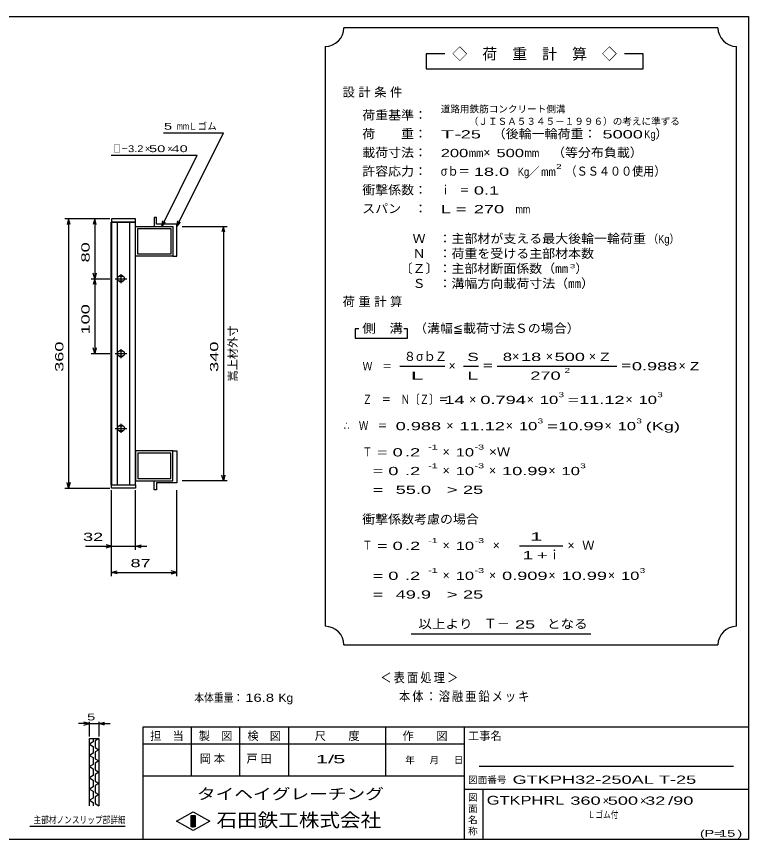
# Model space of a CAD drawing. Units: millimetres, scale not verified. Extents: x -910 to 866, y -641 to 527.
# Drawn here: x -113 to 866, y -573 to 527 of the extents above; entities that cross this region are included whole.
import ezdxf
from ezdxf.enums import TextEntityAlignment as Align

# ---------------------------------------------------------------- set-up
doc = ezdxf.new("R2010")
doc.units = ezdxf.units.MM
doc.header["$LTSCALE"] = 5
for name, color, linetype, lineweight in [('0_2', 150, 'Continuous', 25), ('16', 3, 'Continuous', 25), ('22', 4, 'Continuous', 25), ('24', 2, 'Continuous', 25), ('32', 4, 'Continuous', 25)]:
    doc.layers.add(name, color=color, linetype=linetype, lineweight=lineweight)
doc.styles.add('ベクトル', font='')
doc.styles.get('ベクトル').set_extended_font_data('ベクトル')

msp = doc.modelspace()

# ---------------------------------------------------------------- linework, layer by layer
at = {"layer": '0_2'}
for p, q in [((-864.5, 526.75), (865.5, 526.75)), ((865.5, 526.75), (865.5, -573.25)), ((865.5, -423.25), (55.5, -423.25)), ((55.5, -423.25), (55.5, -573.25)), ((120.5, -423.25), (120.5, -488.25)), ((185.5, -488.25), (185.5, -423.25)), ((250.5, -423.25), (250.5, -488.25)), ((380.5, -488.25), (380.5, -423.25)), ((485.5, -423.25), (485.5, -573.25)), ((485.5, -445.75), (55.5, -445.75)), ((845.5, -475.75), (505.5, -475.75)), ((55.5, -488.25), (485.5, -488.25)), ((485.5, -505.75), (865.5, -505.75)), ((510.5, -573.25), (510.5, -505.75)), ((100.5, -548.75), (123, -536.25)), ((123, -536.25), (145.5, -548.75)), ((123, -561.25), (100.5, -548.75)), ((120.5, -541.25), (125.5, -541.25)), ((120.5, -556.25), (120.5, -541.25)), ((120.5, -541.25), (121.5, -541.25)), ((121.5, -541.25), (121.5, -556.25)), ((122.5, -556.25), (122.5, -541.25)), ((122.5, -541.25), (123.5, -541.25)), ((145.5, -548.75), (123, -561.25)), ((123.5, -541.25), (123.5, -556.25)), ((124.5, -556.25), (124.5, -541.25)), ((124.5, -541.25), (125.5, -541.25)), ((125.5, -541.25), (125.5, -556.25)), ((125.5, -541.25), (125.5, -556.25)), ((125.5, -556.25), (120.5, -556.25)), ((121.5, -556.25), (122.5, -556.25)), ((123.5, -556.25), (124.5, -556.25)), ((865.5, -573.25), (-864.5, -573.25))]:
    msp.add_line(p, q, dxfattribs=at)
at = {"layer": '16'}
for p, q in [((46, 256.25), (14, 256.25)), ((14, 256.25), (14, 251.75)), ((46, 251.75), (46, 256.25)), ((74, 258.25), (71, 258.25)), ((71, 258.25), (71, 246.25)), ((74, 249.25), (74, 258.25)), ((13.3, -99.25), (13.3, 251.75)), ((13.3, 251.75), (14, 251.75)), ((14, 251.75), (46, 251.75)), ((14, 251.75), (14, -99.25)), ((46, 251.75), (14, 251.75)), ((21.5, 251.75), (21.5, -99.25)), ((38.5, -99.25), (38.5, 251.75)), ((46, -99.25), (46, 251.75)), ((46, 246.25), (96, 246.25)), ((46, 206.25), (46, 246.25)), ((49, 243.25), (93, 243.25)), ((49, 209.25), (49, 243.25)), ((71, 246.25), (96, 246.25)), ((101, 249.25), (74, 249.25)), ((93, 243.25), (93, 209.25)), ((96, 246.25), (96, 206.25)), ((96, 246.25), (96, 206.25)), ((101, 206.25), (101, 249.25)), ((93, 209.25), (49, 209.25)), ((96, 206.25), (46, 206.25)), ((96, 206.25), (101, 206.25)), ((18.5, 176.25), (34.5, 176.25)), ((28.5, 179.25), (24.5, 179.25)), ((26.5, 182.25), (26.5, 170.25)), ((24.5, 173.25), (28.5, 173.25)), ((28.5, 79.25), (24.5, 79.25)), ((26.5, 82.25), (26.5, 70.25)), ((18.5, 76.25), (34.5, 76.25)), ((24.5, 73.25), (28.5, 73.25)), ((28.5, -20.75), (24.5, -20.75)), ((26.5, -17.75), (26.5, -29.75)), ((18.5, -23.75), (34.5, -23.75)), ((24.5, -26.75), (28.5, -26.75)), ((96, -53.75), (46, -53.75)), ((46, -53.75), (46, -93.75)), ((96, -93.75), (96, -53.75)), ((96, -53.75), (101, -53.75)), ((96, -93.75), (96, -53.75)), ((101, -53.75), (101, -96.75)), ((93, -56.75), (49, -56.75)), ((49, -56.75), (49, -90.75)), ((93, -90.75), (93, -56.75)), ((46, -93.75), (96, -93.75)), ((49, -90.75), (93, -90.75)), ((71, -105.75), (71, -93.75)), ((71, -93.75), (96, -93.75)), ((101, -96.75), (74, -96.75)), ((74, -96.75), (74, -105.75)), ((14, -99.25), (13.3, -99.25)), ((14, -99.25), (46, -99.25)), ((14, -103.75), (14, -99.25)), ((14, -99.25), (46, -99.25)), ((46, -103.75), (14, -103.75)), ((46, -99.25), (46, -103.75)), ((74, -105.75), (71, -105.75))]:
    msp.add_line(p, q, dxfattribs=at)
for centre, radius, start, end in [((24.5, 176.25), 3, 90, 270), ((26.5, 176.25), 4, 46.6, 133.4), ((28.5, 176.25), 3, 270, 90), ((26.5, 176.25), 4, 226.6, 313.4), ((24.5, 76.25), 3, 90, 270), ((26.5, 76.25), 4, 46.6, 133.4), ((28.5, 76.25), 3, 270, 90), ((26.5, 76.25), 4, 226.6, 313.4), ((24.5, -23.75), 3, 90, 270), ((26.5, -23.75), 4, 46.6, 133.4), ((28.5, -23.75), 3, 270, 90), ((26.5, -23.75), 4, 226.6, 313.4)]:
    msp.add_arc(centre, radius, start, end, dxfattribs=at)
at = {"layer": '22'}
for p, q in [((83.5, 371.25), (163.5, 371.25)), ((101, 246.25), (163.5, 371.25)), ((13.5, 341.25), (128.5, 341.25)), ((81, 246.25), (128.5, 341.25)), ((11.5, 256.25), (-48.5, 256.25)), ((-43.5, 256.25), (-45.5, 248.75)), ((-41.5, 248.75), (-43.5, 256.25)), ((-43.5, 256.25), (-43.5, -103.75)), ((11.5, 256.25), (-13.5, 256.25)), ((-8.5, 256.25), (-10.5, 248.75)), ((-6.5, 248.75), (-8.5, 256.25)), ((-8.5, 256.25), (-8.5, 176.25)), ((81, 246.25), (82.5, 253.55)), ((101, 246.25), (102.5, 253.55)), ((81, 246.25), (86, 251.75)), ((101, 246.25), (106, 251.75)), ((108.5, 246.25), (168.5, 246.25)), ((163.5, 246.25), (161.5, 238.75)), ((165.5, 238.75), (163.5, 246.25)), ((163.5, 246.25), (163.5, -93.75)), ((-13.5, 176.25), (11.5, 176.25)), ((-8.5, 176.25), (-10.5, 183.75)), ((-8.5, 176.25), (-10.5, 168.75)), ((-6.5, 183.75), (-8.5, 176.25)), ((-6.5, 168.75), (-8.5, 176.25)), ((-8.5, 176.25), (-8.5, 76.25)), ((-8.5, 76.25), (-10.5, 83.75)), ((-6.5, 83.75), (-8.5, 76.25)), ((-13.5, 76.25), (11.5, 76.25)), ((163.5, -93.75), (161.5, -86.25)), ((165.5, -86.25), (163.5, -93.75)), ((-43.5, -103.75), (-45.5, -96.25)), ((-41.5, -96.25), (-43.5, -103.75)), ((168.5, -93.75), (108.5, -93.75)), ((-48.5, -103.75), (11.5, -103.75)), ((14, -186.25), (14, -106.25)), ((14, -221.25), (14, -106.25)), ((46, -186.25), (46, -106.25)), ((101, -221.25), (101, -106.25)), ((-21, -181.25), (14, -181.25)), ((14, -181.25), (6.5, -179.25)), ((6.5, -183.25), (14, -181.25)), ((14, -181.25), (46, -181.25)), ((46, -181.25), (53.5, -179.25)), ((53.5, -183.25), (46, -181.25)), ((46, -181.25), (61, -181.25)), ((14, -216.25), (21.5, -214.25)), ((21.5, -218.25), (14, -216.25)), ((14, -216.25), (101, -216.25)), ((101, -216.25), (93.5, -214.25)), ((93.5, -218.25), (101, -216.25))]:
    msp.add_line(p, q, dxfattribs=at)
at = {"layer": '24', "color": 4}
for p, q in [((824.5, 511.75), (324.5, 511.75)), ((299.5, 486.75), (299.5, -288.25)), ((849.5, -288.25), (849.5, 486.75)), ((459.5, 476.75), (434.5, 476.75)), ((434.5, 476.75), (434.5, 456.75)), ((724.5, 476.75), (699.5, 476.75)), ((724.5, 456.75), (724.5, 476.75)), ((434.5, 456.75), (724.5, 456.75)), ((344.5, 109.25), (339.5, 109.25)), ((339.5, 109.25), (339.5, 96.75)), ((409.5, 109.25), (404.5, 109.25)), ((409.5, 96.75), (409.5, 109.25)), ((339.5, 96.75), (409.5, 96.75)), ((399.5, 59.25), (459.5, 59.25)), ((484.5, 59.25), (504.5, 59.25)), ((529.5, 59.25), (689.5, 59.25)), ((559.5, -180.75), (617, -180.75)), ((414.5, -298.25), (654.5, -298.25)), ((324.5, -313.25), (824.5, -313.25))]:
    msp.add_line(p, q, dxfattribs=at)
for centre, start, end in [((299.5, 511.75), 270, 0), ((849.5, 511.75), 180, 270), ((299.5, -313.25), 0, 90), ((849.5, -313.25), 90, 180)]:
    msp.add_arc(centre, 25, start, end, dxfattribs=at)
at = {"layer": '32'}
for p, q in [((-15.5, -418.25), (-23, -416.25)), ((-15.5, -435.75), (-15.5, -415.75)), ((-3, -415.75), (-3, -435.75)), ((-3, -418.25), (4.5, -416.25)), ((-15.5, -418.25), (-30.5, -418.25)), ((-23, -420.25), (-15.5, -418.25)), ((-15.5, -418.25), (-3, -418.25)), ((4.5, -420.25), (-3, -418.25)), ((-3, -418.25), (12, -418.25)), ((-15.5, -438.25), (-3, -438.25)), ((-15.5, -528.25), (-15.5, -438.25)), ((-10.5, -438.25), (-10.5, -442.75)), ((-3, -438.25), (-8, -441.25)), ((-3, -438.25), (-3, -528.25)), ((-10.5, -442.75), (-15.5, -445.75)), ((-15.5, -445.75), (-10.5, -448.75)), ((-10.5, -448.75), (-10.5, -457.75)), ((-8, -441.25), (-8, -450.25)), ((-8, -450.25), (-3, -453.25)), ((-10.5, -457.75), (-15.5, -460.75)), ((-15.5, -460.75), (-10.5, -463.75)), ((-3, -453.25), (-8, -456.25)), ((-8, -456.25), (-8, -465.25)), ((-10.5, -472.75), (-15.5, -475.75)), ((-10.5, -463.75), (-10.5, -472.75)), ((-8, -465.25), (-3, -468.25)), ((-3, -468.25), (-8, -471.25)), ((-8, -471.25), (-8, -480.25)), ((-15.5, -475.75), (-10.5, -478.75)), ((-10.5, -478.75), (-10.5, -487.75)), ((-8, -480.25), (-3, -483.25)), ((-3, -483.25), (-8, -486.25)), ((-10.5, -487.75), (-15.5, -490.75)), ((-15.5, -490.75), (-10.5, -493.75)), ((-10.5, -493.75), (-10.5, -502.75)), ((-8, -486.25), (-8, -495.25)), ((-10.5, -502.75), (-15.5, -505.75)), ((-15.5, -505.75), (-10.5, -508.75)), ((-8, -495.25), (-3, -498.25)), ((-3, -498.25), (-8, -501.25)), ((-8, -501.25), (-8, -510.25)), ((-10.5, -508.75), (-10.5, -517.75)), ((-8, -510.25), (-3, -513.25)), ((-3, -513.25), (-8, -516.25)), ((-8, -516.25), (-8, -525.25)), ((-10.5, -517.75), (-15.5, -520.75)), ((-15.5, -520.75), (-10.5, -523.75)), ((-10.5, -523.75), (-10.5, -528.25)), ((-8, -525.25), (-3, -528.25)), ((32, -555.75), (-95.5, -555.75))]:
    msp.add_line(p, q, dxfattribs=at)

# ---------------------------------------------------------------- texts
at = {"layer": '0_2', "style": 'ベクトル'}
for s, height, p in [('担\u3000当', 11, (65.5, -434.75)), ('製\u3000図', 11, (130.5, -434.75)), ('検\u3000図', 11, (195.5, -434.75)), ('尺\u3000\u3000度', 11, (285.5, -434.75)), ('作\u3000\u3000図', 11, (403, -434.75)), ('工事名', 11, (490.5, -434.75)), ('年', 9.16, (406.5, -467)), ('月', 9.16, (439, -467)), ('日', 9.16, (471.5, -467)), ('図面番号', 9.164, (490.5, -493.5)), ('図', 9.16, (490.5, -517)), ('面', 9.16, (490.5, -532)), ('名', 9.16, (490.5, -547)), ('称', 9.16, (490.5, -562))]:
    msp.add_text(s, height=height, dxfattribs=at).set_placement(p, align=Align.MIDDLE_LEFT)
at = {"layer": '0_2', "color": 222, "style": 'ベクトル'}
for s, height, width, p in [('タイヘイグレーチング', 14.66, 1.25, (128, -512.25)), ('石田鉄工株式会社', 18.33, 1.1, (154.25, -547.25))]:
    msp.add_text(s, height=height, dxfattribs=dict(at, width=width)).set_placement(p, align=Align.MIDDLE_LEFT)
at = {"layer": '22', "color": 2, "style": 'ベクトル'}
for s, height, p in [('Ｌゴム', 9.164, (116, 380)), ('×', 9.16, (58.5, 350)), ('×', 9.16, (88.5, 350)), ('×', 11, (670.5, -521.25)), ('×', 11, (720.5, -521.25))]:
    msp.add_text(s, height=height, dxfattribs=at).set_placement(p, align=Align.MIDDLE_LEFT)
for s, height, width, p in [(' 5 ', 9.164, 1.6, (78.5, 380)), ('mm', 9.164, 0.75, (101, 380)), ('□－', 9.164, 0.8, (16, 350)), ('3.2', 9.164, 1.2, (36, 350)), (' 50 ', 9.164, 1.6, (58.5, 350)), (' 40 ', 9.164, 1.6, (88.5, 350)), (' 32 ', 11, 1.65, (-31, -168.75)), (' 87 ', 11, 1.65, (32.5, -203.75)), ('本体重量：', 11, 0.85, (124.5, -383.75)), (' 16.8', 11, 1.35, (187, -383.75)), ('Kg', 11, 1.1, (237, -383.75)), ('1/', 11, 2, (287, -465.75)), (' 5 ', 11, 2, (302, -465.75)), ('GTKPH32-250AL T-25              ', 11, 1.65, (550, -493.25)), ('GTKPHRL', 11.73, 1.4, (515.5, -520.75)), (' 360 ', 11, 1.65, (620.5, -521.25)), (' 500 ', 11, 1.65, (670.5, -521.25)), (' 32 ', 11, 1.65, (720.5, -521.25)), ('/', 11, 1.65, (758, -521.25)), (' 90 ', 11, 1.65, (758, -521.25)), ('Ｌゴム付', 9.164, 0.8, (650.5, -540)), ('(P=', 9.164, 1.55, (800.5, -565)), (' 15 ', 9.164, 1.6, (820.5, -565)), (')', 9.16, 1.6, (850.5, -565))]:
    msp.add_text(s, height=height, dxfattribs=dict(at, width=width)).set_placement(p, align=Align.MIDDLE_LEFT)
at = {"layer": '22', "color": 2, "style": 'ベクトル', "width": 1.65}
for s, p in [(' 80 ', (-21, 191.25)), (' 100 ', (-21, 95)), (' 360 ', (-56, 45)), (' 340', (151, 45))]:
    msp.add_text(s, height=11, rotation=90, dxfattribs=at).set_placement(p, align=Align.MIDDLE_LEFT)
at = {"layer": '22', "color": 2, "style": 'ベクトル'}
msp.add_text('嵩上材外寸', height=11, rotation=90, dxfattribs=at).set_placement((176, 38.75), align=Align.MIDDLE_LEFT)
at = {"layer": '22', "color": 2, "attachment_point": 4, "style": 'ベクトル'}
for s, insert, char_height in [('\\T1.2;\\W0.85;＜表面処理＞', (373.25, -357.5), 12.83), ('\\T1.19;\\W0.85;本体：溶融亜鉛メッキ', (398.25, -382.5), 12.83), ('\\T1.25;岡本\u3000', (131.75, -465.75), 11), ('\\T1.25;戸田\u3000', (194.25, -465.75), 11)]:
    msp.add_mtext(s, dxfattribs=dict(at, insert=insert, char_height=char_height))
at = {"layer": '24', "style": 'ベクトル'}
for s, height, p in [('◇\u3000荷\u3000重\u3000計\u3000算\u3000◇', 14.66, (469.5, 476.75)), ('道路用鉄筋コンクリート側溝', 9.164, (454, 403)), ('（ＪＩＳＡ５３４５－１９９６）の考えに準ずる', 9.164, (491.5, 386.5)), ('）', 12.1, (741, 370)), ('×', 12.1, (511, 345)), ('／', 11, (570.75, 319.25)), ('）', 12.1, (634, 190)), ('８', 12.1, (404.5, 72.5)), ('σｂ', 12.1, (421, 72.5)), ('Ｚ', 12.1, (446, 72.5)), ('×', 12.1, (549.5, 72.5)), ('×', 12.1, (594.5, 72.5)), ('×', 12.1, (652, 72.5)), ('×', 12.1, (464.5, 60)), ('×', 12.1, (772, 60)), ('×', 12.1, (492, 15)), ('×', 12.1, (569, 15)), ('×', 12.1, (701, 15)), ('×', 12.1, (461.5, -20)), ('×', 12.1, (541, -20)), ('×', 12.1, (673, -20)), ('×', 12.1, (456.5, -55)), ('×', 12.1, (456.5, -80)), ('×', 12.1, (518.5, -80)), ('×', 12.1, (598, -80)), ('Ｗ', 12.1, (643, -180)), ('×', 12.1, (456.5, -180)), ('×', 12.1, (523.5, -180)), ('ｉ', 12.1, (597.75, -192.5)), ('×', 12.1, (623.5, -180)), ('×', 12.1, (456.5, -220)), ('×', 12.1, (518.5, -220)), ('×', 12.1, (598, -220)), ('×', 12.1, (677.5, -220)), ('Ｔ－', 12.83, (511.5, -284.5))]:
    msp.add_text(s, height=height, dxfattribs=at).set_placement(p, align=Align.MIDDLE_LEFT)
for s, height, width, p in [('荷重基準：\u3000', 12.1, 1.05, (349, 395)), ('荷\u3000\u3000重：\u3000', 12.1, 1.05, (349, 370)), ('T-', 11, 2, (454, 369.25)), (' 25 ', 11, 1.65, (474, 369.25)), ('（後輪一輪荷重：', 12.1, 1.05, (523.5, 370)), (' 5000', 11, 1.65, (663.5, 369.25)), ('Kg', 11, 0.85, (726, 369.25)), ('載荷寸法：\u3000', 12.1, 1.05, (349, 345)), ('\u3000（等分布負載）', 12.1, 1.05, (585.5, 345)), ('200', 11, 1.5, (454, 344.25)), ('mm', 11, 0.8, (491.5, 344.25)), ('500', 11, 1.5, (528.5, 344.25)), ('mm', 11, 0.8, (566, 344.25)), ('許容応力：\u3000', 12.1, 1.05, (349, 320)), ('σｂ＝', 12.1, 0.9, (454, 320)), (' 18.0', 11, 1.65, (491.5, 319.25)), ('Kg', 11, 0.85, (557, 319.25)), ('mm', 11, 0.8, (588.25, 319.25)), ('2', 6.6, 1.5, (608.25, 326.25)), ('（ＳＳ４００使用）', 12.1, 0.9, (620.75, 320)), ('衝撃係数：\u3000', 12.1, 1.05, (349, 295)), ('ｉ\u3000＝', 12.1, 0.75, (454, 295)), (' 0.1', 11, 1.65, (491.5, 294.25)), ('スパン\u3000：\u3000', 12.1, 1.05, (349, 270)), ('L =', 11, 1.65, (454, 269.25)), (' 270 ', 11, 1.65, (491.5, 269.25)), ('mm', 11, 0.8, (554, 269.25)), ('\u3000Ｗ\u3000：主部材が支える最大後輪一輪荷重', 12.1, 1.05, (399, 230)), ('（Kg）', 11, 0.85, (731.5, 229.25)), ('\u3000Ｎ\u3000：荷重を受ける主部材本数', 12.1, 1.05, (399, 210)), ('〔Ｚ〕：主部材断面係数（㎜', 12.1, 1.05, (399, 190)), ('3', 5.5, 1.8, (626.5, 193)), ('\u3000Ｓ\u3000：溝幅方向載荷寸法（㎜）', 12.1, 1.05, (399, 170)), ('側\u3000溝', 12.1, 1.1, (349, 110)), ('\u3000（溝幅≦載荷寸法Ｓの場合）', 12.1, 1.05, (401, 110)), ('S', 11, 1.55, (489.5, 71.75)), ('8', 11, 1.5, (537, 71.75)), (' 18 ', 11, 1.65, (554.5, 71.75)), (' 500 ', 11, 1.65, (599.5, 71.75)), ('Z', 11, 1.4, (667, 71.75)), ('Ｗ\u3000＝', 11, 0.85, (349.5, 59.25)), ('＝', 12.1, 0.9, (509.5, 60)), ('2', 6.6, 1.5, (619.5, 53.75)), ('＝', 12.1, 0.9, (694.5, 60)), ('0.988', 11, 1.65, (709.5, 59.25)), ('Z', 11, 1.4, (787, 59.25)), ('L', 11, 1.8, (489.5, 46.75)), (' 270 ', 11, 1.65, (567, 46.75)), ('Ｚ\u3000＝\u3000Ｎ〔Ｚ〕＝', 12.1, 0.75, (349.5, 15)), ('3', 6.6, 1.5, (611.5, 21.25)), ('3', 6.6, 1.5, (743.5, 21.25)), (' 14 ', 11, 1.65, (452, 14.25)), ('0.794', 11, 1.65, (507, 14.25)), ('10', 11, 1.5, (586.5, 14.25)), ('=', 11, 1.7, (624, 14.25)), ('11.12', 11, 1.65, (639, 14.25)), ('10', 11, 1.5, (718.5, 14.25)), ('3', 6.6, 1.5, (583.5, -13.75)), ('3', 6.6, 1.5, (715.5, -13.75)), ('∴\u3000Ｗ\u3000＝', 12.1, 0.75, (324.5, -20)), (' 0.988', 11, 1.65, (387, -20.75)), ('11.12', 11, 1.65, (479, -20.75)), ('10', 11, 1.5, (558.5, -20.75)), ('=', 11, 1.7, (596, -20.75)), ('10.99', 11, 1.65, (611, -20.75)), ('10', 11, 1.5, (690.5, -20.75)), ('(Kg)', 11, 1.65, (728, -20.75)), ('Ｔ', 12.1, 0.75, (349.5, -55)), (' = 0', 11, 1.65, (362, -55.75)), (' .2 ', 11, 1.65, (399.5, -55.75)), ('-1', 6.598, 1.65, (437, -48.75)), ('10', 11, 1.5, (474, -55.75)), ('-3', 6.598, 1.65, (499, -48.75)), ('×Ｗ', 12.1, 1.1, (518.5, -55)), ('  = 0', 11, 1.65, (349.5, -80.75)), (' .2 ', 11, 1.65, (399.5, -80.75)), ('-1', 6.598, 1.65, (437, -73.75)), ('10', 11, 1.5, (474, -80.75)), ('-3', 6.598, 1.65, (499, -73.75)), ('10.99', 11, 1.65, (536, -80.75)), ('10', 11, 1.5, (615.5, -80.75)), ('3', 6.6, 1.5, (640.5, -73.75)), ('  =', 11, 1.65, (349.5, -105.75)), (' 55.0', 11, 1.65, (387, -105.75)), ('>', 11, 1.7, (462, -105.75)), (' 25 ', 11, 1.65, (477, -105.75)), ('衝撃係数考慮の場合', 12.1, 1.05, (349, -145)), ('Ｔ', 12.1, 0.75, (349.5, -180)), (' = 0', 11, 1.65, (362, -180.75)), (' .2 ', 11, 1.65, (399.5, -180.75)), ('-1', 6.598, 1.65, (437, -173.75)), ('10', 11, 1.5, (474, -180.75)), ('-3', 6.598, 1.65, (499, -173.75)), ('  = 0', 11, 1.65, (349.5, -220.75)), (' .2 ', 11, 1.65, (399.5, -220.75)), ('-1', 6.598, 1.65, (437, -213.75)), ('10', 11, 1.5, (474, -220.75)), ('-3', 6.598, 1.65, (499, -213.75)), ('0.909', 11, 1.65, (536, -220.75)), ('10.99', 11, 1.65, (615.5, -220.75)), ('10', 11, 1.5, (695, -220.75)), ('3', 6.6, 1.5, (720, -213.75)), (' 49.9', 11, 1.65, (387, -245.75)), ('>', 11, 1.7, (462, -245.75)), (' 25 ', 11, 1.65, (477, -245.75)), ('  =', 11, 1.65, (349.5, -245.75)), ('以上より\u3000', 12.1, 1.1, (424, -285)), (' 25 ', 11, 1.65, (546.5, -285.75)), ('となる', 12.1, 1.1, (596, -285))]:
    msp.add_text(s, height=height, dxfattribs=dict(at, width=width)).set_placement(p, align=Align.MIDDLE_LEFT)
at = {"layer": '24', "attachment_point": 4, "style": 'ベクトル'}
for s, insert, char_height in [('\\T1.28;設計条件', (322.75, 425), 12.1), ('\\T1.28;荷重計算', (322.75, 145), 12.1), ('\\T1.5;\\W2;\\~L\\~', (402, 46.75), 11), ('\\T1.25;\\W2;\\~1\\~', (563.25, -168.25), 11), ('\\T1.33;\\W1.75;1+', (563.25, -193.25), 11)]:
    msp.add_mtext(s, dxfattribs=dict(at, insert=insert, char_height=char_height))
at = {"layer": '32', "color": 2, "style": 'ベクトル'}
for s, width, p in [(' 5 ', 1.6, (-24.25, -409.5)), ('主部材ノンスリップ部詳細', 0.8, (-90.5, -547))]:
    msp.add_text(s, height=9.164, dxfattribs=dict(at, width=width)).set_placement(p, align=Align.MIDDLE_LEFT)

doc.saveas('drawing.dxf')
